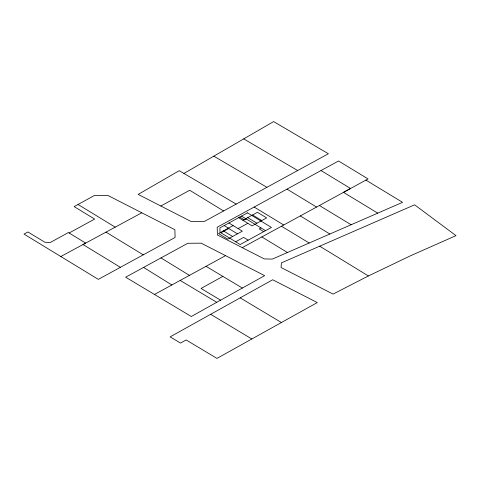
<?xml version="1.0" encoding="UTF-8"?>
<svg xmlns="http://www.w3.org/2000/svg" width="480" height="480" viewBox="0 0 480 480"><rect width="100%" height="100%" fill="white"/><g stroke="black" fill="none" stroke-linecap="round" stroke-linejoin="round"><path stroke-width="0.72" d="M183.918 173.448L273.618 121.596L328.398 153.75L204.522 221.376L191.13 221.52L138.174 194.412L179.22 170.694L236.172 204.096M216.75 302.316L191.286 316.5L125.652 277.206L187.782 243.282L201.168 243.162L264.654 275.646L216.75 302.316L180.162 280.428M210.636 314.31L272.688 279.756L317.28 302.574L216.942 358.404L186.132 339.96L180.546 343.074L170.13 336.87L210.636 314.31L251.832 338.97M222.852 276.366L201.054 288.468L220.608 300.174M120.39 267.324L83.01 244.542L85.686 243.096L68.394 232.56L50.196 242.544L44.832 242.226L27.888 231.96L24 234.09L98.31 279.372L175.092 237.444L174.888 229.716L107.76 195.378L94.368 195.522L74.148 206.604L94.62 219.078L69.126 233.01M160.836 206.016L189.696 190.254L223.596 210.96M233.136 225.576L218.55 233.544L227.754 239.16L242.34 231.192L228.894 222.99M242.862 220.26L257.448 212.292L266.652 217.908L252.066 225.876L238.62 217.674M220.92 232.794L228.906 228.432L224.196 225.558M246.24 218.958L244.464 219.93L239.754 217.056M238.098 228.606L247.824 223.29M235.65 241.776L243.636 237.414L248.142 240.168M261.006 227.922L259.194 228.912L263.7 231.666M154.47 294.462L225.564 255.648M242.232 247.656L368.07 178.926L338.526 160.992L217.182 227.238L217.416 234.966L264.282 258.918L272.31 259.092L402.558 202.332L365.91 180.102M60.816 256.524L141.792 212.79M368.394 275.952L333.054 294.096L281.058 267.498L281.4 262.878L414.612 204.816L456 235.638L410.616 255.726L368.394 275.952L319.704 246.18M243.72 138.882L297.666 170.526M213.816 156.162L266.91 187.32M206.034 266.31L242.37 288.054M240.186 297.858L281.382 322.512M321.024 170.55L350.574 188.484L343.488 192.348L377.76 213.144M319.386 205.5L351.126 224.748M287.004 189.126L316.542 207.054M254.166 207.054L283.716 224.988M281.454 226.218L309.192 243.018M241.518 216.09L265.524 230.664M261.816 236.94L287.46 252.492M252.582 214.95L261.786 220.56M247.722 217.602L256.926 223.218M228.27 228.234L237.474 233.85M223.41 230.892L232.614 236.502M78.03 204.474L115.212 227.148M105.996 232.122L143.25 254.832M300.312 215.916L329.868 234.012M160.98 257.916L189.432 275.376M143.598 267.408L171.858 284.97M247.47 212.838L219.882 227.916L220.008 232.242L240.156 244.53L271.416 227.448L247.47 212.838"/></g></svg>
